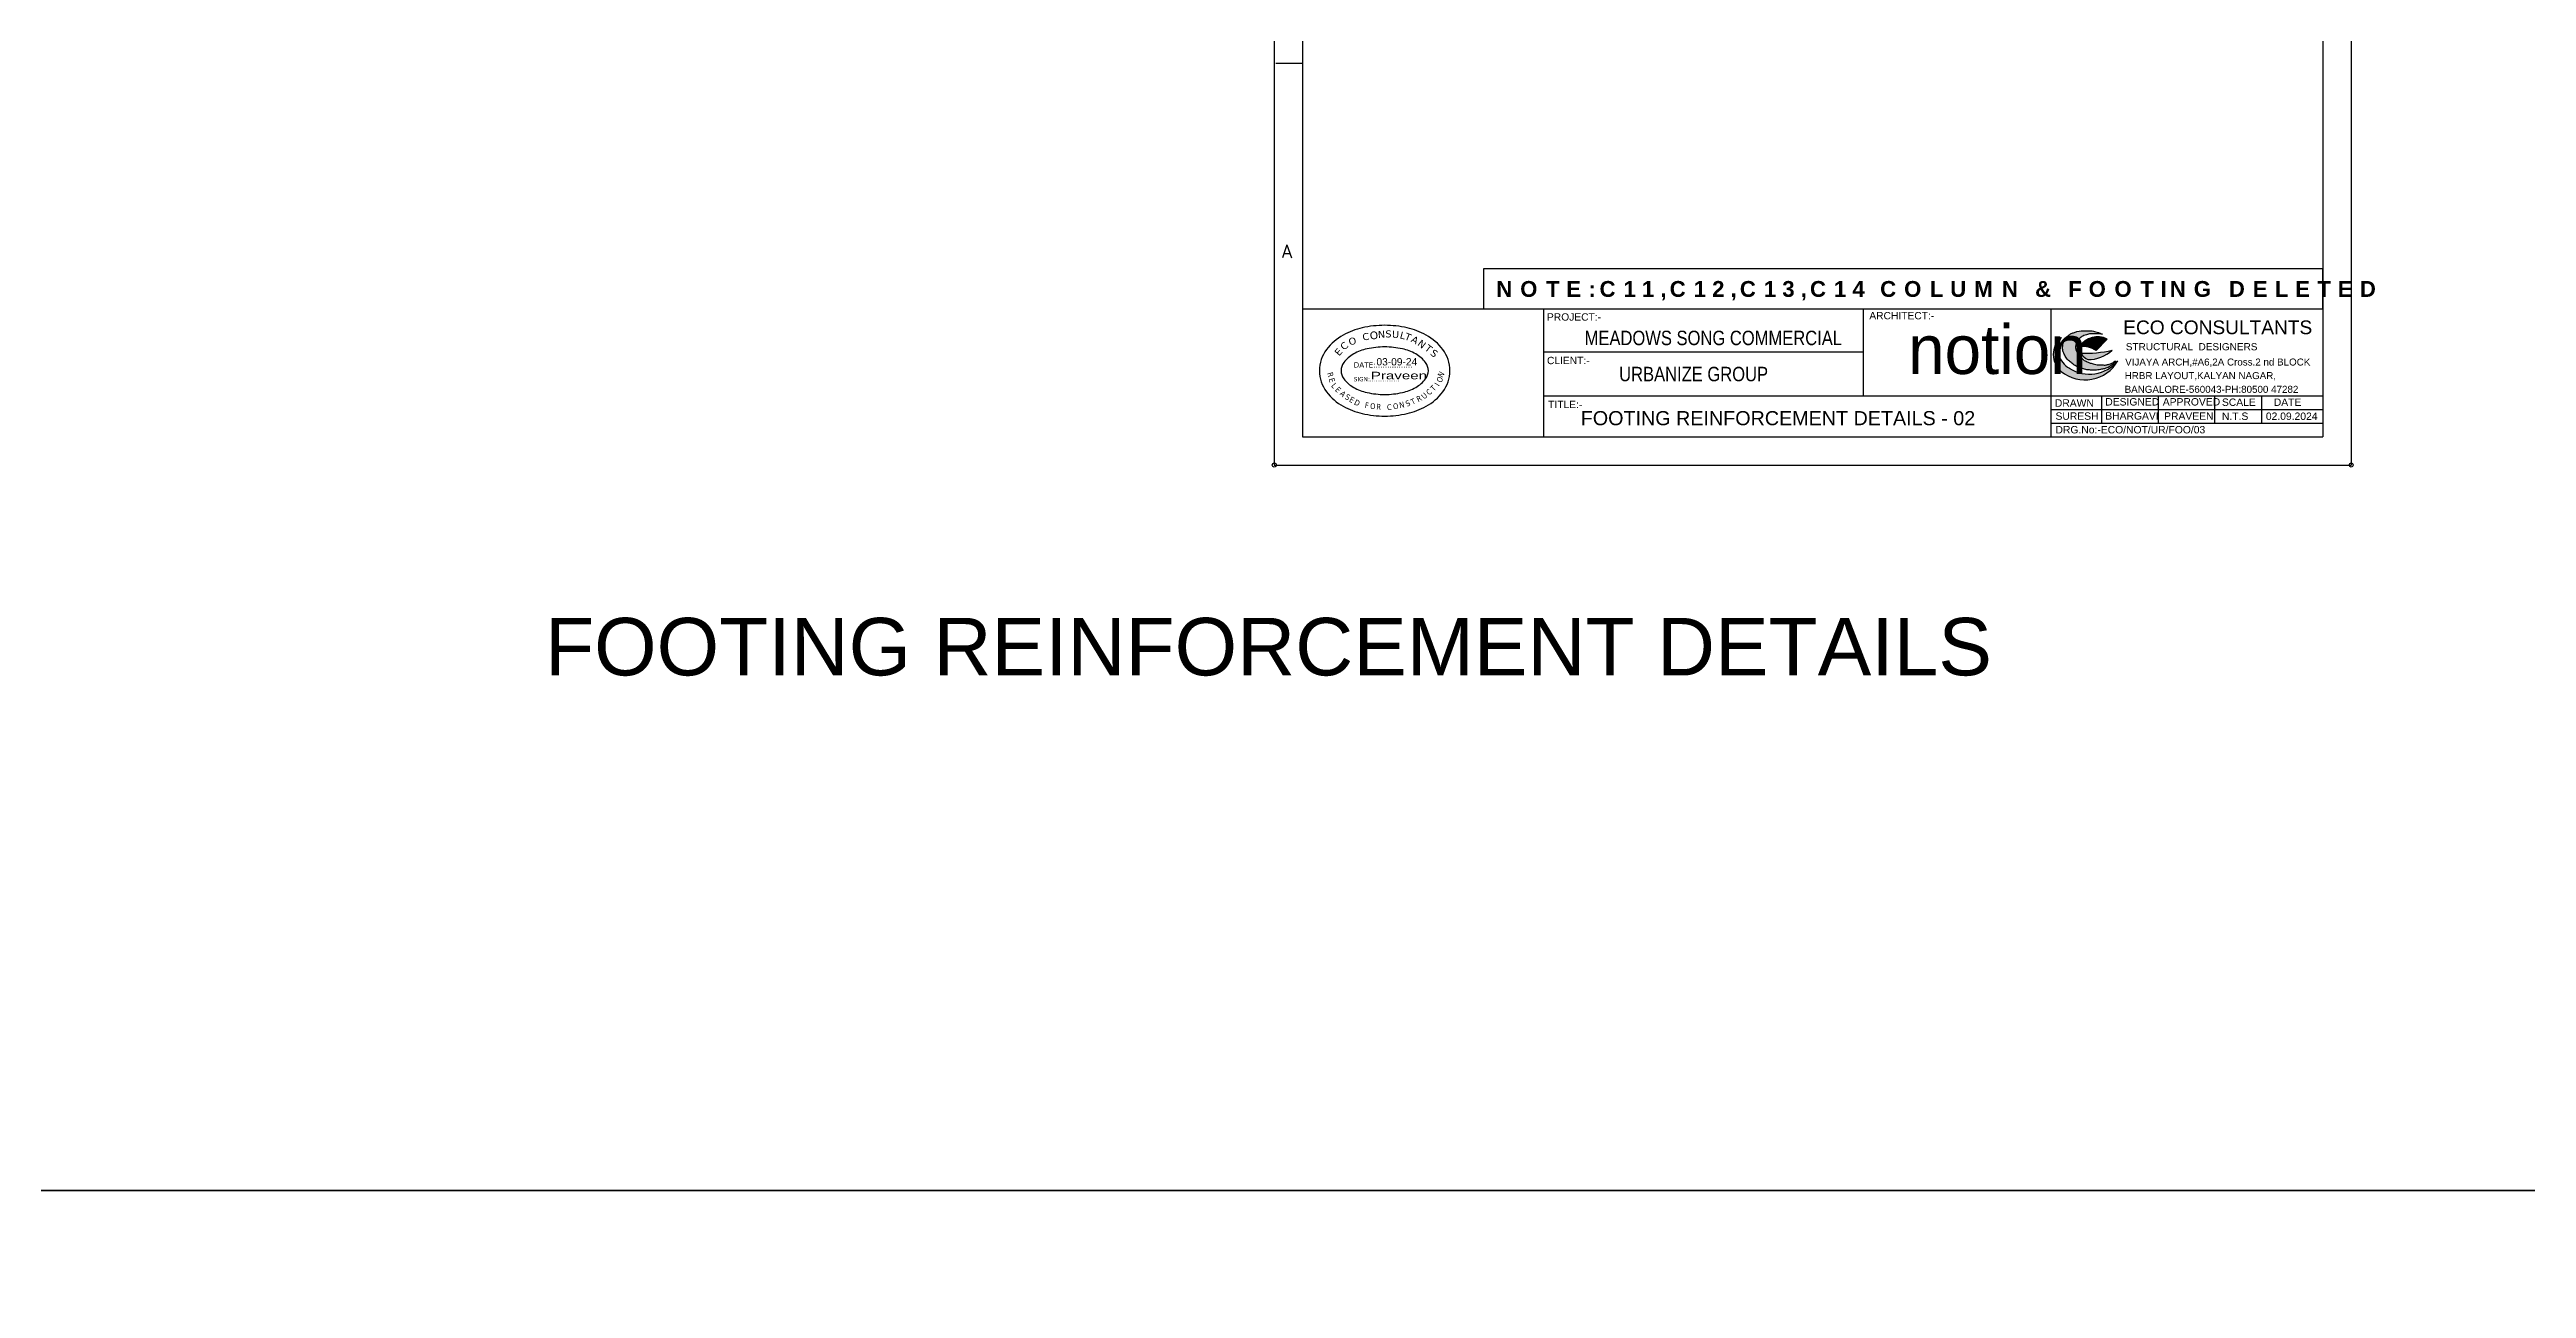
# Model space of a CAD drawing. Extents: x 1878645 to 3043969, y -1160829 to -603973.
# Drawn here: x 2162821 to 2237826, y -702774 to -665230 of the extents above; entities that cross this region are included whole.
import ezdxf

# ---------------------------------------------------------------- set-up
doc = ezdxf.new("R2010")
doc.units = 0
doc.header["$LTSCALE"] = 100
for name, color, linetype in [('A-ANNO-TEXT', 8, 'Continuous'), ('COLUMN-NO', 7, 'Continuous'), ('Dim', 3, 'Continuous')]:
    doc.layers.add(name, color=color, linetype=linetype)
doc.styles.add('ARIAL', font='arial.ttf')
doc.styles.add('city', font='MISTRAL.TTF')
doc.styles.add('DIM-1', font='ARIALN.TTF')
doc.styles.add('ROMAND', font='romand__.ttf', dxfattribs={"height": 5})
doc.styles.get("Standard").update_dxf_attribs({"font": 'verdana.ttf'})
doc.styles.add('Style-font003', font='arial.ttf')
doc.styles.add('TEXT', font='tahoma.ttf', dxfattribs={"height": 8})

# ---------------------------------------------------------------- blocks, each defined once
blk = doc.blocks.new('A$C03881B15')
for points in [[(12.6, 68.9, 0.461258), (12.9, 13.7, 0.462447), (105.1, 31.1, -0.379805), (26.1, 19.1, -0.421297)], [(87.5, 66.4, 0.406571), (43.8, 54.4, -0.163156), (69.7, 48)], [(95.7, 48.3, -0.068364), (44.8, 43.5, 0.15409), (56.2, 33.1, 0.189191)]]:
    blk.add_hatch(color=8).paths.add_polyline_path(points)
h = blk.add_hatch(color=86)
edge = h.paths.add_edge_path()
edge.add_spline(control_points=[(80.1, 74.4), (78.8, 75), (76.7, 76), (73.1, 77.4), (68.2, 78.8), (61.3, 80.3), (50.9, 80.2), (41.2, 79.6), (33.1, 77.2), (27.9, 74.9), (22.8, 71.3), (18.9, 66), (15.4, 60.2), (15.2, 53.7), (15.1, 47.6), (18, 41.4), (21.2, 35.5), (26.3, 30.5), (32, 25.5), (38.1, 21.9), (44.7, 19.2), (51.2, 17.3), (58.3, 16.1), (65.4, 16), (71.5, 15.9), (77.5, 17.3), (84.1, 18.2), (90.9, 21), (96.9, 25.1), (99.8, 27.8), (101.8, 32.3), (97.9, 28.5), (95.3, 27.1), (90.7, 25.6), (85.7, 24), (79.6, 24.6), (74.1, 24.1), (69.1, 25), (64.3, 26.4), (59.4, 27.6), (54.1, 29.9), (49, 32.3), (44.8, 36.7), (40.7, 40.8), (38.2, 45.5), (36.3, 50.2), (36.4, 54.8), (36.7, 59.2), (38.6, 62.9), (41, 66), (44.5, 69.1), (48.8, 72.1), (53.6, 73.6), (57.4, 74.9), (61.9, 75.1), (66.9, 75.5), (72.1, 75.1), (76.5, 75.2), (79, 74.6), (80.1, 74.4)], knot_values=[0, 0, 0, 0, 4.246861, 7.151323, 11.574121, 19.568641, 28.284106, 42.532398, 48.483783, 53.661456, 59.51565, 66.913681, 73.498071, 79.210966, 85.953473, 91.616477, 99.444488, 105.843059, 113.009162, 122.067605, 127.0701, 134.32743, 142.216889, 148.745282, 155.694438, 160.400867, 167.046747, 175.449227, 182.569509, 187.795037, 189.591977, 192.748202, 196.718591, 201.178225, 206.385034, 212.489071, 219.22456, 222.909441, 227.611665, 234.117384, 238.200733, 244.721149, 251.073285, 256.13887, 262.138806, 266.82668, 271.11882, 275.84401, 280.031219, 283.282413, 287.51717, 294.218602, 298.74557, 302.327722, 306.174014, 312.165346, 317.363286, 321.907225, 325.229978, 325.229978, 325.229978, 325.229978], degree=3, periodic=0)
at = {"color": 8}
blk.add_line((69.7, 48), (87.5, 66.4), dxfattribs=at)
for centre, radius, start, end in [((36.3, 41.4), 36.3, 130.7338, 229.7813), ((43.7, 50.6), 36.1, 149.4821, 240.8643), ((71.8, 38), 32.5, 61.1708, 149.6718), ((47.2, 12.6), 41.9, 57.5582, 94.6242), ((52.7, 231.2), 187.8, 267.5961, 283.2396), ((67, 56.4), 25.7, 210.0579, 245.0971), ((56.5, 91), 57.9, 269.72, 312.573), ((51.6, 61.6), 61.6, 231.0498, 330.3219), ((58.8, 69.6), 60.2, 237.0781, 320.2663)]:
    blk.add_arc(centre, radius, start, end, dxfattribs=at)
at = {"color": 86}
blk.add_spline([(80.1, 74.4), (76.3, 76.1), (73.6, 77.2), (69.3, 78.5), (61.5, 80), (52.8, 80.2), (38.6, 78.7), (32.9, 77), (28.2, 74.9), (23.4, 71.4), (18.8, 65.6), (15.9, 59.7), (15.2, 54.1), (15.6, 47.3), (17.7, 42.1), (21.7, 35.3), (26.2, 30.7), (31.6, 26.1), (39.4, 21.5), (44.1, 19.6), (51, 17.5), (58.8, 16.2), (65.3, 16), (72.3, 16.2), (76.9, 17.1), (83.4, 18.3), (91.2, 21.5), (97.1, 25.5), (100.5, 29.5), (101.1, 31.1), (98.6, 29.3), (95.2, 27.1), (91, 25.7), (85.9, 24.4), (79.8, 24.4), (73.1, 24.4), (69.5, 25), (64.9, 26.2), (58.7, 28), (54.9, 29.6), (49.2, 32.7), (44.5, 37), (41.1, 40.7), (38.1, 45.9), (36.5, 50.4), (36.4, 54.7), (37.1, 59.3), (38.9, 63.1), (40.8, 65.7), (44, 68.6), (49.6, 72.2), (53.9, 73.7), (57.3, 74.7), (61.1, 75.1), (67.1, 75.3), (72.3, 75.2), (76.9, 75), (80.1, 74.4)], degree=3, dxfattribs=at)
blk = doc.blocks.new('ODGFNGH')
at = {"color": 1, "true_color": 0xfb1803}
for centre, radius, start, end in [((97.5, 68.2, -153.6), 104.6, 118.8426, 143.0522), ((116.3, 34.1, -153.6), 143.6, 102.8503, 118.8426), ((128.6, -20.2, -153.6), 199.2, 90, 102.8503), ((128.6, -20.2, -153.6), 199.2, 77.1497, 90), ((141, 34.1, -153.6), 143.6, 61.1574, 77.1497), ((159.8, 68.2, -153.6), 104.6, 36.9478, 61.1574), ((69.2, 89.5, -153.6), 69.2, 143.0522, 180), ((69.2, 89.5, 12.6), 26.6, 143.0522, 180), ((97.5, 68.2, 12.6), 62, 118.8426, 143.0522), ((116.3, 34.1, 12.6), 101, 102.8503, 118.8426), ((128.6, -20.2, 12.6), 156.6, 90, 102.8503), ((128.6, -20.2, 12.6), 156.6, 77.1497, 90), ((141, 34.1, 12.6), 101, 61.1574, 77.1497), ((159.8, 68.2, 12.6), 62, 36.9478, 61.1574), ((188.1, 89.5, 12.6), 26.6, 0, 36.9478), ((188.1, 89.5, -153.6), 69.2, 0, 36.9478), ((69.2, 89.5, -153.6), 69.2, 180, 216.9478), ((69.2, 89.5, 12.6), 26.6, 180, 216.9478), ((97.5, 110.8, 12.6), 62, 216.9478, 241.1574), ((116.3, 145, 12.6), 101, 241.1574, 257.1497), ((141, 145, 12.6), 101, 282.8503, 298.8426), ((159.8, 110.8, 12.6), 62, 298.8426, 323.0522), ((159.8, 110.8, 12.6), 62, 298.8426, 323.0522), ((188.1, 89.5, 12.6), 26.6, 323.0522, 0), ((188.1, 89.5, -153.6), 69.2, 323.0522, 0), ((97.5, 110.8, -153.6), 104.6, 216.9478, 241.1574), ((116.3, 145, -153.6), 143.6, 241.1574, 257.1497), ((128.6, 199.2, -153.6), 199.2, 257.1497, 270), ((128.6, 199.2, 12.6), 156.6, 257.1497, 270), ((128.6, 199.2, 12.6), 156.6, 270, 282.8503), ((128.6, 199.2, -153.6), 199.2, 270, 282.8503), ((141, 145, -153.6), 143.6, 282.8503, 298.8426), ((159.8, 110.8, -153.6), 104.6, 298.8426, 323.0522), ((159.8, 110.8, -153.6), 104.6, 298.8426, 323.0522)]:
    blk.add_arc(centre, radius, start, end, dxfattribs=at)
for s, height, rotation, p in [('O', 13.9, 15.2232, (59.5, 139.1, -153.6)), ('C', 13.9, 8.6258, (85.8, 148.9, -153.6)), ('O', 15.2, 8.4461, (100.4, 150.6, -153.6)), ('N', 13.9, 3.7479, (115.6, 153.7, -153.6)), ('S', 13.9, 359.4657, (129.9, 155.2, -153.6)), ('U', 13.9, 356.5441, (142.7, 154.5, -153.6)), ('L', 13.9, 345.2856, (157.4, 153.6, -153.6)), ('T', 13.9, 338.4345, (166.7, 151.8, -153.6)), ('A', 13.9, 330.4344, (179.1, 147.4, -153.6)), ('N', 13.9, 322.1726, (192, 140.8, -153.6)), ('E', 13.9, 50.2729, (38.9, 117.3, -153.6)), ('C', 13.9, 42.5219, (48.6, 128.8, -153.6)), ('T', 13.9, 322.1726, (206.2, 131.3, -153.6)), ('S', 13.9, 322.1726, (217.2, 122, -153.6))]:
    blk.add_text(s, height=height, rotation=rotation, dxfattribs=at).set_placement(p)
for s, height, p in [('DATE:................', 10.389, (67.5, 95.7, -153.6)), ('SIGN:................', 8.311, (67.6, 68.6, -153.6))]:
    blk.add_text(s, height=height, dxfattribs=at).set_placement(p)
at = {"style": 'ARIAL'}
blk.add_text('03-09-24', height=14.36, dxfattribs=at).set_placement((112.4, 99.9))
at = {"color": 1, "true_color": 0xfb1803, "style": 'TEXT'}
for s, rotation, p in [('R', 285.4614, (15, 84.7, -153.6)), ('E', 285.4614, (18.1, 73.3, -153.6)), ('L', 311.2552, (22.3, 59.2, -153.6)), ('E', 316.0574, (29.8, 50.8, -153.6)), ('C', 42.0025, (216.4, 40.2, -153.6)), ('T', 46.8046, (225.6, 48.2, -153.6)), ('I', 58.5784, (235.6, 57.8, -153.6)), ('O', 58.5784, (239.3, 64.6, -153.6)), ('N', 58.5784, (241.9, 75.1, -153.6)), ('A', 316.0574, (39.2, 43.1, -153.6)), ('S', 330.784, (49.1, 34.6, -153.6)), ('E', 330.784, (57.4, 29.2, -153.6)), ('D', 333.3835, (67.2, 23.4, -153.6)), ('F', 351.6153, (88.8, 16.2, -153.6)), ('O', 356.0906, (99.6, 14.3, -153.6)), ('R', 354.4868, (111.7, 13.1, -153.6)), ('C', 4.6149, (133.6, 11.5, -153.6)), ('O', 12.0375, (146.4, 12.8, -153.6)), ('N', 12.0375, (158.6, 15.5, -153.6)), ('S', 24.6764, (172.8, 18.3, -153.6)), ('T', 27.2758, (183.5, 21.9, -153.6)), ('R', 27.2758, (194.8, 27.3, -153.6)), ('U', 42.0025, (206.6, 32.5, -153.6))]:
    blk.add_text(s, height=11.3, rotation=rotation, dxfattribs=at).set_placement(p)
at = {"color": 5, "true_color": 0x0602fc, "style": 'city', "width": 1.5}
blk.add_text('Praveen', height=14.82, dxfattribs=at).set_placement((101.3, 72.6, -58.9))

msp = doc.modelspace()

# ---------------------------------------------------------------- linework, layer by layer
at = {"color": 35}
for p, q in [((2199907.39436, -631300.18979), (2199907.39436, -677821.42012)), ((2232517.54747, -631300.18979), (2232517.54747, -677821.42012)), ((2199907.39436, -677821.42012), (2232517.54747, -677821.42012))]:
    msp.add_line(p, q, dxfattribs=at)
for p, q in [((2200764.70494, -632157.50036), (2200764.70494, -676964.10955)), ((2231660.2369, -632157.50036), (2231660.2369, -676964.10955)), ((2199955.92138, -665641.13972), (2200764.70494, -665641.13972)), ((2200764.70494, -673086.58861), (2231660.2369, -673086.58861)), ((2208073.38325, -676964.10955), (2208073.38325, -673086.58861)), ((2217735.84313, -673086.58861), (2217735.84313, -675724.0918)), ((2223426.66544, -673086.58861), (2223426.66544, -676964.10955)), ((2217735.84313, -674405.34021), (2208073.38325, -674405.34021)), ((2208073.38325, -675724.0918), (2231660.2369, -675724.0918)), ((2224956.36427, -675724.0918), (2224956.36427, -676550.7703)), ((2226677.83132, -675724.0918), (2226677.83132, -676550.7703)), ((2228383.11065, -675724.0918), (2228383.11065, -676550.7703)), ((2229800.46116, -675724.0918), (2229800.46116, -676550.7703)), ((2223426.66544, -676137.43105), (2231660.2369, -676137.43105)), ((2200764.70494, -676964.10955), (2231660.2369, -676964.10955)), ((2223426.66544, -676550.7703), (2231660.2369, -676550.7703))]:
    msp.add_line(p, q)
for centre in [(2199907.39436, -677821.42012), (2232517.54747, -677821.42012)]:
    msp.add_circle(centre, 60.03849)
at = {"layer": 'A-ANNO-TEXT', "color": 2}
msp.add_lwpolyline([(2206239.38325, -673086.58861), (2231660.2369, -673086.58861), (2231660.2369, -671881.04489), (2206239.38325, -671881.04489)], close=True, dxfattribs=at)
at = {"layer": 'Dim'}
for points in [[(2068708.258, -624079.55158), (2460808.93685, -624079.55158), (2460808.93685, -699809.46868), (2068708.258, -699809.46868)], [(2068708.258, -699809.46868), (2460808.93685, -699809.46868), (2460808.93685, -814196.31973), (2068708.258, -814196.31973)]]:
    msp.add_lwpolyline(points, close=True, dxfattribs=at)

# ---------------------------------------------------------------- block references
at = {"color": 1, "xscale": 18.59136327255914, "yscale": 18.59136327255914, "zscale": 18.59136327255914}
msp.add_blockref('A$C03881B15', (2223497.69773, -675242.1359), dxfattribs=at)
at = {"layer": 'Dim', "ltscale": 0.5, "xscale": 15.35761894520497, "yscale": 15.35761894520497, "zscale": 15.35761894520497}
msp.add_blockref('ODGFNGH', (2201275.97935, -676337.23259), dxfattribs=at)

# ---------------------------------------------------------------- texts
for s, height, style, p in [('A', 388.21611, 'ROMAND', (2200142.72435, -671538.31419)), ('STRUCTURAL  DESIGNERS ', 216.7007811, 'ARIAL', (2225693.05962, -674344.36365)), ('VIJAYA ARCH,#A6,2A Cross.2 nd BLOCK', 212.3667655, 'ARIAL', (2225674.83635, -674806.4989)), ('HRBR LAYOUT,KALYAN NAGAR,', 212.3667655, 'ARIAL', (2225659.86225, -675217.78494)), ('DESIGNED', 223.84937, 'ARIAL', (2225071.73508, -676017.70611)), ('BANGALORE-560043-PH:80500 47282', 212.3667655, 'ARIAL', (2225657.75612, -675633.83969)), ('APPROVED', 223.84937, 'ARIAL', (2226812.92711, -676017.70611)), ('FOOTING REINFORCEMENT DETAILS - 02', 427.508928, 'ARIAL', (2209188.59367, -676614.81858)), ('DRAWN', 223.84937, 'ARIAL', (2223545.4625, -676053.6236)), ('SURESH', 223.84937, 'ARIAL', (2223564.22111, -676449.77417)), ('BHARGAVI', 223.84937, 'ARIAL', (2225071.73508, -676444.03986)), ('PRAVEEN', 223.84937, 'ARIAL', (2226854.95781, -676449.55832)), ('SCALE', 223.84937, 'ARIAL', (2228604.1887, -676029.38508)), ('N.T.S', 223.84937, 'ARIAL', (2228604.1887, -676453.82474)), ('02.09.2024', 223.84937, 'ARIAL', (2229934.24327, -676453.82474)), ('DATE', 223.84937, 'ARIAL', (2230174.20816, -676029.38508)), ('DRG.No:-ECO/NOT/UR/FOO/03', 223.8493701, 'ARIAL', (2223564.22111, -676863.11342))]:
    msp.add_text(s, height=height, dxfattribs=dict(style=style)).set_placement(p)
at = {"color": 86, "style": 'ARIAL'}
msp.add_text('ECO CONSULTANTS', height=414.2243511, dxfattribs=at).set_placement((2225616.08108, -673856.01893))
at = {"color": 2, "style": 'ARIAL'}
msp.add_text('FOOTING REINFORCEMENT DETAILS', height=1742.5580626, dxfattribs=at).set_placement((2177824.31532, -684196.10828))
at = {"layer": 'A-ANNO-TEXT', "style": 'DIM-1'}
for s, p in [('MEADOWS SONG COMMERCIAL ', (2209305.27207, -674188.93289)), ('URBANIZE GROUP', (2210351.26574, -675283.10934))]:
    msp.add_text(s, height=437.4, dxfattribs=at).set_placement(p)
at = {"layer": 'A-ANNO-TEXT', "color": 2, "insert": (2206628.18891, -672245.52938), "char_height": 480, "width": 26565.0096752, "attachment_point": 1, "style": 'DIM-1'}
msp.add_mtext('{\\fArial|b1|i0|c0|p34;\\T1.5;NOTE:C11,C12,C13,C14 COLUMN & FOOTING DELETED}', dxfattribs=at)
at = {"layer": 'A-ANNO-TEXT', "insert": (2219102.30488, -673578.42318), "char_height": 1484.2252291, "width": 55009.0115237, "attachment_point": 1}
msp.add_mtext('\\pxql;{\\fNiagara Solid|b0|i0|c0|p82;\\C251;n\\C252;otio\\C251;n}', dxfattribs=at)
at = {"layer": 'COLUMN-NO', "style": 'Style-font003'}
for s, height, p in [('PROJECT:-', 222.234648, (2208165.6368, -673446.03872)), ('ARCHITECT:-', 222.2346483, (2217926.46106, -673406.10124)), ('CLIENT:-', 222.234648, (2208165.6368, -674764.79031)), ('TITLE:-', 222.234648, (2208201.80997, -676095.83352))]:
    msp.add_text(s, height=height, dxfattribs=at).set_placement(p)

doc.saveas('drawing.dxf')
